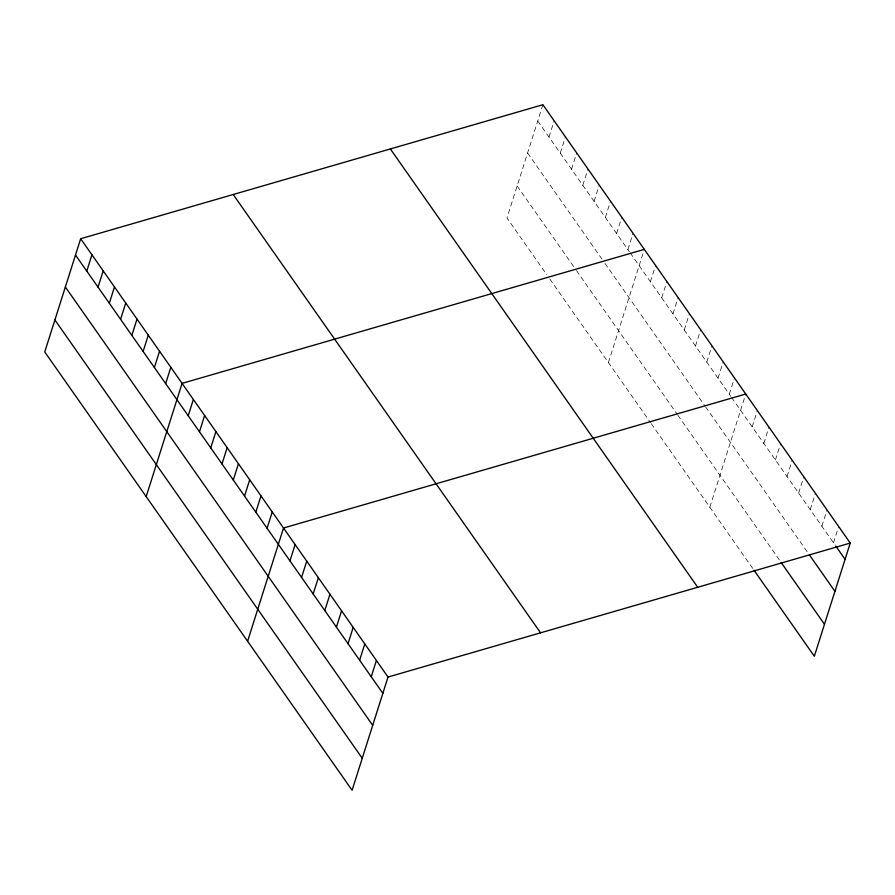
<?xml version="1.0" encoding="UTF-8"?>
<svg xmlns="http://www.w3.org/2000/svg" width="895" height="895" viewBox="0 0 895 895"><rect width="100%" height="100%" fill="white"/><g stroke="black" fill="none" stroke-linecap="round" stroke-linejoin="round"><path stroke-width="0.67" stroke-dasharray="4.47 3.36" d="M542.896 104.726L506.984 217.955L546.8 274.743M549.004 137.092L554.173 120.803M560.27 153.157L565.439 136.868M571.547 169.233L576.704 152.944M582.813 185.31L587.981 169.021M594.079 201.375L599.247 185.086M605.356 217.451L610.513 201.162M616.621 233.517L621.79 217.228M627.887 249.593L633.056 233.304M608.41 362.598L643.93 250.622M650.43 281.735L655.599 265.446M661.696 297.811L666.865 281.522M672.962 313.876L678.13 297.587M684.239 329.953L689.407 313.664M695.504 346.018L700.673 329.729M706.77 362.095L711.939 345.806M718.047 378.171L723.216 361.882M729.313 394.236L734.482 377.947M709.836 507.241L745.748 394.024M752.192 426.87L757.36 410.581M763.804 443.428L768.973 427.139M775.417 459.985L780.585 443.696M787.029 476.543L792.198 460.254M798.642 493.1L803.811 476.811M810.255 509.658L815.412 493.369M821.856 526.215L827.025 509.926M833.469 542.784L838.637 526.495M537.738 121.015L629.386 251.73M630.147 252.804L730.812 396.384M731.573 397.447L835.024 544.988M527.591 153.011L601.966 259.08M604.975 263.365L704.891 405.871M705.64 406.945L808.621 553.792M517.131 185.97L575.731 269.54M576.481 270.614L677.157 414.184M677.907 415.258L780.362 561.366M549.81 279.027L650.486 422.597M651.236 423.671L753.187 569.063"/><path stroke-width="1.34" d="M80.662 238.73L44.75 351.948L352.104 790.274L388.016 677.045L80.662 238.73L542.896 104.726L850.25 543.052L814.338 656.27L753.959 570.171M86.77 271.084L91.939 254.795M98.036 287.161L103.205 270.872M109.313 303.226L114.47 286.937M120.579 319.302L125.748 303.013M131.845 335.379L137.013 319.09M143.122 351.444L148.279 335.155M154.387 367.521L159.556 351.232M165.653 383.586L170.822 367.297M146.176 496.602L182.088 383.373L644.322 249.369M188.196 415.728L193.365 399.438M199.462 431.804L204.631 415.515M210.739 447.88L215.896 431.591M222.005 463.946L227.173 447.657M233.271 480.022L238.439 463.733M244.548 496.087L249.705 479.798M255.813 512.164L260.982 495.875M267.079 528.229L272.248 511.94M247.602 641.245L283.514 528.016L745.748 394.024M289.958 560.863L295.126 544.574M301.57 577.42L306.739 561.131M313.183 593.978L318.351 577.689M324.795 610.535L329.964 594.246M336.408 627.104L341.577 610.815M348.021 643.662L353.178 627.373M359.622 660.219L364.791 643.93M371.235 676.777L376.403 660.488M388.016 677.045L850.25 543.052M835.796 546.095L845.081 559.341M809.393 554.9L834.934 591.326M781.134 562.463L824.485 624.285M390.365 148.95L697.708 587.265M233.203 194.506L540.558 632.821M75.504 255.019L382.847 693.334M65.357 287.004L372.7 725.319M54.897 319.962L362.251 758.278"/></g></svg>
